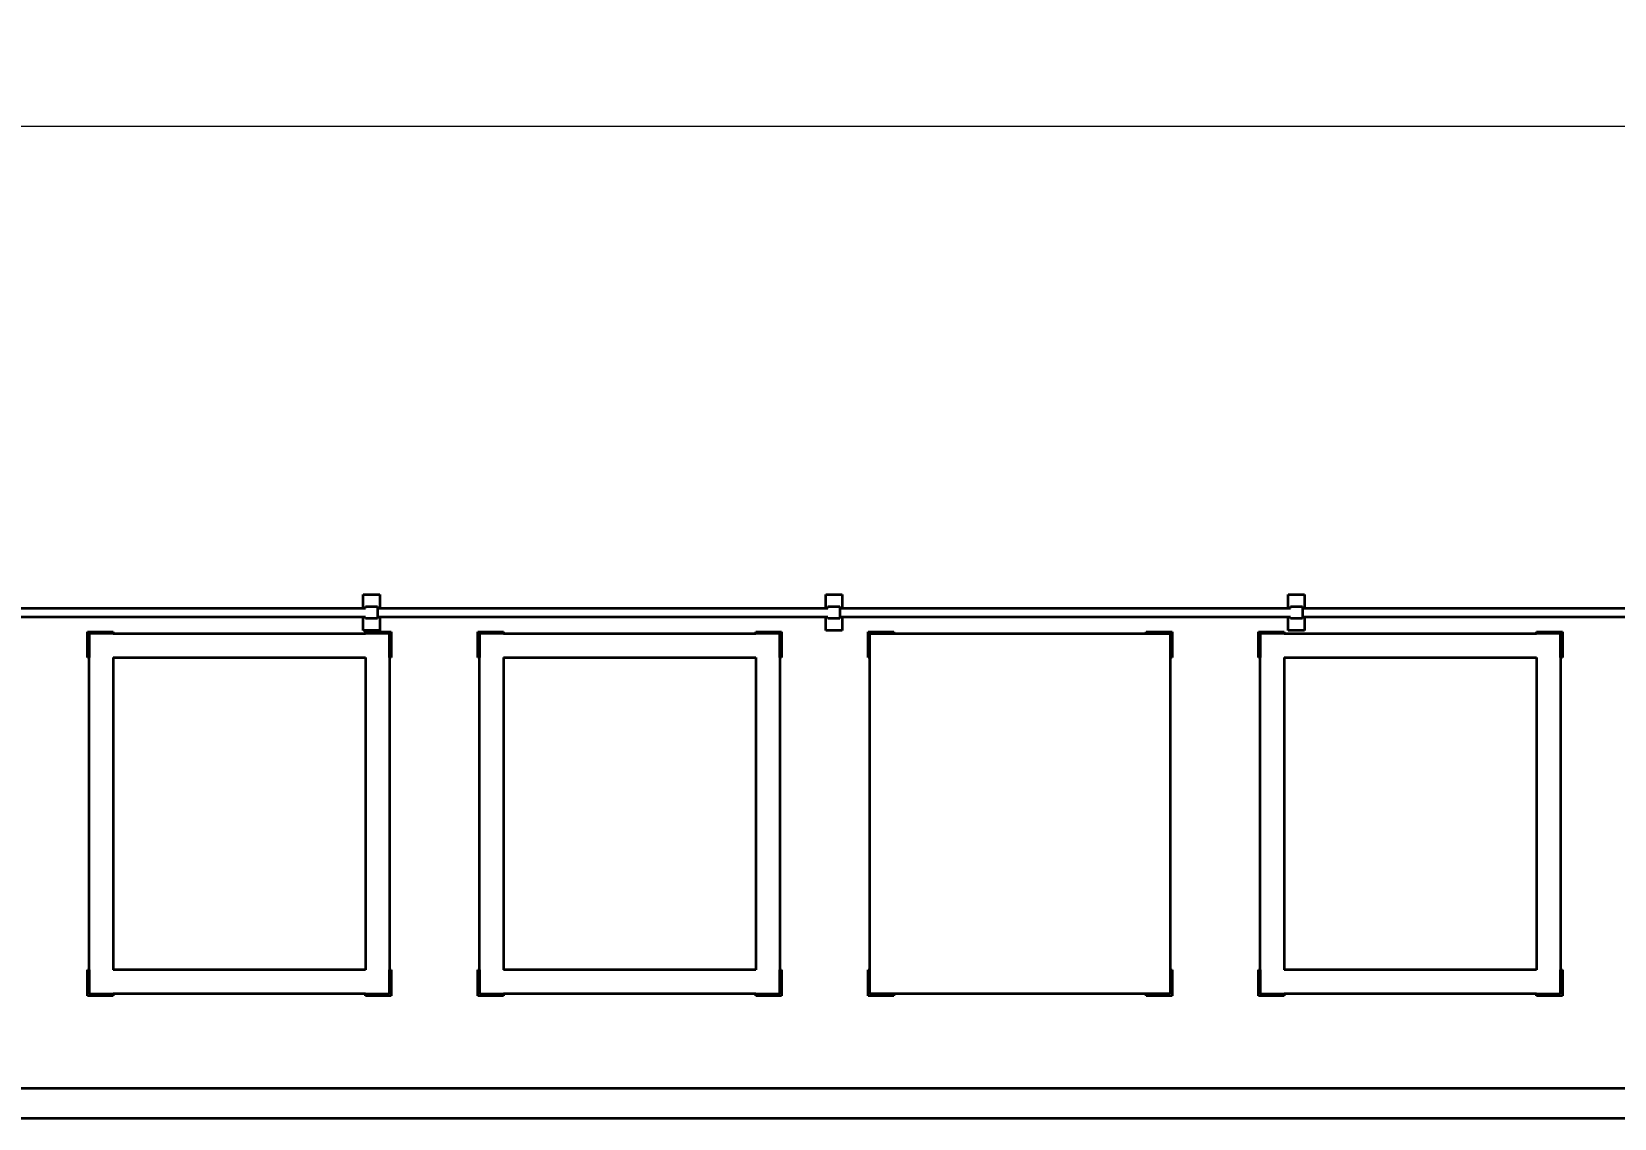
# Model space of a CAD drawing. Header units: millimetres. Extents: x 0 to 67800, y 0 to 42000.
# Drawn here: x 24985 to 30256, y 26798 to 30418 of the extents above; entities that cross this region are included whole.
import ezdxf

# ---------------------------------------------------------------- set-up
doc = ezdxf.new("R2010")
doc.units = ezdxf.units.MM
doc.header["$LTSCALE"] = 100
doc.layers.add('Dimension (ISO)', color=7, linetype='Continuous', lineweight=18)
doc.layers.add('Visible (ISO)', color=7, linetype='Continuous', lineweight=35)
doc.styles.add('Note Text (ISO)', font='verdana.ttf')
doc.dimstyles.new('Default - Method 1b (ISO)', dxfattribs={"dimscale": 100, "dimtxt": 2.5, "dimasz": 2.5, "dimexe": 2, "dimexo": 2, "dimgap": 0.5, "dimtad": 1, "dimtoh": 1, "dimdec": 1, "dimrnd": 1e-08, "dimtxsty": 'Note Text (ISO)', "dimcen": 0.09, "dimdle": 10, "dimclrd": 256, "dimclre": 256, "dimclrt": 256, "dimadec": 1, "dimazin": 2, "dimtfac": 0.72, "dimtmove": 0, "dimatfit": 3, "dimfxl": 1, "dimtolj": 1, "dimlwd": -1, "dimlwe": -1, "dimarcsym": 0})

# ---------------------------------------------------------------- blocks, each defined once
blk = doc.blocks.new('*D19')
at = {"layer": 'Defpoints', "color": 0, "transparency": 16777216}
for p in [(34677, 30102.9), (4537, 28502.9), (34677, 28502.9)]:
    blk.add_point(p, dxfattribs=at)
at = {"layer": 'Dimension (ISO)', "transparency": 16777216}
for p, q in [((4537, 28702.9), (4537, 30302.9)), ((34677, 28702.9), (34677, 30302.9)), ((4787, 30102.9), (34427, 30102.9))]:
    blk.add_line(p, q, dxfattribs=at)
for points in [[(4787, 30144.5), (4787, 30061.2), (4537, 30102.9)], [(34427, 30144.5), (34427, 30061.2), (34677, 30102.9)]]:
    blk.add_solid(points, dxfattribs=at)
at = {"layer": 'Dimension (ISO)', "transparency": 16777216, "insert": (19085.8, 30413.3), "char_height": 250, "attachment_point": 1, "style": 'Note Text (ISO)'}
blk.add_mtext('\\A1;30140', dxfattribs=at)

msp = doc.modelspace()

# ---------------------------------------------------------------- linework, layer by layer
at = {"layer": 'Visible (ISO)'}
for p, q in [((26089.49, 28497.87), (26089.49, 28542.87)), ((26089.49, 28542.87), (26144.49, 28542.87)), ((26144.49, 28542.87), (26144.49, 28497.87)), ((27629.49, 28497.87), (27629.49, 28542.87)), ((27629.49, 28542.87), (27684.49, 28542.87)), ((27684.49, 28542.87), (27684.49, 28497.87)), ((29169.49, 28497.87), (29169.49, 28542.87)), ((29169.49, 28542.87), (29224.49, 28542.87)), ((29224.49, 28542.87), (29224.49, 28497.87)), ((24596.99, 28497.87), (26096.99, 28497.87)), ((26096.99, 28467.87), (24596.99, 28467.87)), ((26089.49, 28422.87), (26089.49, 28467.87)), ((26096.99, 28502.87), (26136.99, 28502.87)), ((26096.99, 28497.87), (26096.99, 28502.87)), ((26096.99, 28462.87), (26096.99, 28467.87)), ((26136.99, 28462.87), (26096.99, 28462.87)), ((26136.99, 28502.87), (26136.99, 28462.87)), ((26136.99, 28497.87), (26136.99, 28467.87)), ((26136.99, 28497.87), (27636.99, 28497.87)), ((27636.99, 28467.87), (26136.99, 28467.87)), ((26144.49, 28467.87), (26144.49, 28422.87)), ((27629.49, 28422.87), (27629.49, 28467.87)), ((27636.99, 28502.87), (27676.99, 28502.87)), ((27636.99, 28497.87), (27636.99, 28502.87)), ((27636.99, 28462.87), (27636.99, 28467.87)), ((27676.99, 28462.87), (27636.99, 28462.87)), ((27676.99, 28502.87), (27676.99, 28462.87)), ((27676.99, 28497.87), (27676.99, 28467.87)), ((27676.99, 28497.87), (29176.99, 28497.87)), ((29176.99, 28467.87), (27676.99, 28467.87)), ((27684.49, 28467.87), (27684.49, 28422.87)), ((29169.49, 28422.87), (29169.49, 28467.87)), ((29176.99, 28502.87), (29216.99, 28502.87)), ((29176.99, 28497.87), (29176.99, 28502.87)), ((29176.99, 28462.87), (29176.99, 28467.87)), ((29216.99, 28462.87), (29176.99, 28462.87)), ((29216.99, 28502.87), (29216.99, 28462.87)), ((29216.99, 28497.87), (29216.99, 28467.87)), ((29216.99, 28497.87), (30716.99, 28497.87)), ((30716.99, 28467.87), (29216.99, 28467.87)), ((29224.49, 28467.87), (29224.49, 28422.87)), ((25170.78, 28332.87), (25170.78, 28418.87)), ((25170.78, 28418.87), (25256.78, 28418.87)), ((25176.78, 28412.87), (25176.78, 28332.87)), ((25256.78, 28412.87), (25176.78, 28412.87)), ((25256.78, 28418.87), (25256.78, 28412.87)), ((25256.78, 28412.87), (26096.78, 28412.87)), ((26144.49, 28422.87), (26089.49, 28422.87)), ((26096.78, 28412.87), (26096.78, 28418.87)), ((26096.78, 28418.87), (26182.78, 28418.87)), ((26176.78, 28412.87), (26096.78, 28412.87)), ((26176.78, 28332.87), (26176.78, 28412.87)), ((26182.78, 28418.87), (26182.78, 28332.87)), ((26470.78, 28332.87), (26470.78, 28418.87)), ((26470.78, 28418.87), (26556.78, 28418.87)), ((26476.78, 28412.87), (26476.78, 28332.87)), ((26556.78, 28412.87), (26476.78, 28412.87)), ((26556.78, 28418.87), (26556.78, 28412.87)), ((26556.78, 28412.87), (27396.78, 28412.87)), ((27396.78, 28412.87), (27396.78, 28418.87)), ((27396.78, 28418.87), (27482.78, 28418.87)), ((27476.78, 28412.87), (27396.78, 28412.87)), ((27476.78, 28332.87), (27476.78, 28412.87)), ((27482.78, 28418.87), (27482.78, 28332.87)), ((27684.49, 28422.87), (27629.49, 28422.87)), ((27770.78, 28332.87), (27770.78, 28418.87)), ((27770.78, 28418.87), (27856.78, 28418.87)), ((27776.78, 28412.88), (28776.78, 28412.88)), ((27776.78, 27212.87), (27776.78, 28412.88)), ((27856.78, 28418.87), (27856.78, 28412.88)), ((28696.78, 28412.88), (28696.78, 28418.87)), ((28696.78, 28418.87), (28782.78, 28418.87)), ((28776.78, 28412.88), (28776.78, 27212.87)), ((28782.78, 28418.87), (28782.78, 28332.87)), ((29070.78, 28332.87), (29070.78, 28418.87)), ((29070.78, 28418.87), (29156.78, 28418.87)), ((29076.78, 28412.87), (29076.78, 28332.87)), ((29156.78, 28412.87), (29076.78, 28412.87)), ((29156.78, 28418.87), (29156.78, 28412.87)), ((29156.78, 28412.87), (29996.78, 28412.87)), ((29224.49, 28422.87), (29169.49, 28422.87)), ((29996.78, 28412.87), (29996.78, 28418.87)), ((29996.78, 28418.87), (30082.78, 28418.87)), ((30076.78, 28412.87), (29996.78, 28412.87)), ((30076.78, 28332.87), (30076.78, 28412.87)), ((30082.78, 28418.87), (30082.78, 28332.87)), ((25176.78, 28332.87), (25170.78, 28332.87)), ((25176.78, 27292.87), (25176.78, 28332.87)), ((25256.78, 28332.87), (25256.78, 27292.87)), ((25256.78, 28332.87), (26096.78, 28332.87)), ((26096.78, 28332.87), (26096.78, 27292.87)), ((26182.78, 28332.87), (26176.78, 28332.87)), ((26176.78, 28332.87), (26176.78, 27292.87)), ((26476.78, 28332.87), (26470.78, 28332.87)), ((26476.78, 27292.87), (26476.78, 28332.87)), ((26556.78, 28332.87), (26556.78, 27292.87)), ((26556.78, 28332.87), (27396.78, 28332.87)), ((27396.78, 28332.87), (27396.78, 27292.87)), ((27482.78, 28332.87), (27476.78, 28332.87)), ((27476.78, 28332.87), (27476.78, 27292.87)), ((27776.78, 28332.87), (27770.78, 28332.87)), ((28782.78, 28332.87), (28776.78, 28332.87)), ((29076.78, 28332.87), (29070.78, 28332.87)), ((29076.78, 27292.87), (29076.78, 28332.87)), ((29156.78, 28332.87), (29156.78, 27292.87)), ((29156.78, 28332.87), (29996.78, 28332.87)), ((29996.78, 28332.87), (29996.78, 27292.87)), ((30082.78, 28332.87), (30076.78, 28332.87)), ((30076.78, 28332.87), (30076.78, 27292.87)), ((25170.78, 27206.87), (25170.78, 27292.87)), ((25170.78, 27292.87), (25176.78, 27292.87)), ((25176.78, 27292.87), (25176.78, 27212.87)), ((26096.78, 27292.87), (25256.78, 27292.87)), ((26176.78, 27212.87), (26176.78, 27292.87)), ((26176.78, 27292.87), (26182.78, 27292.87)), ((26182.78, 27292.87), (26182.78, 27206.87)), ((26470.78, 27206.87), (26470.78, 27292.87)), ((26470.78, 27292.87), (26476.78, 27292.87)), ((26476.78, 27292.87), (26476.78, 27212.87)), ((27396.78, 27292.87), (26556.78, 27292.87)), ((27476.78, 27212.87), (27476.78, 27292.87)), ((27476.78, 27292.87), (27482.78, 27292.87)), ((27482.78, 27292.87), (27482.78, 27206.87)), ((27770.78, 27206.87), (27770.78, 27292.87)), ((27770.78, 27292.87), (27776.78, 27292.87)), ((28776.78, 27292.87), (28782.78, 27292.87)), ((28782.78, 27292.87), (28782.78, 27206.87)), ((29070.78, 27206.87), (29070.78, 27292.87)), ((29070.78, 27292.87), (29076.78, 27292.87)), ((29076.78, 27292.87), (29076.78, 27212.87)), ((29996.78, 27292.87), (29156.78, 27292.87)), ((30076.78, 27212.87), (30076.78, 27292.87)), ((30076.78, 27292.87), (30082.78, 27292.87)), ((30082.78, 27292.87), (30082.78, 27206.87)), ((25256.78, 27206.87), (25170.78, 27206.87)), ((25176.78, 27212.87), (25256.78, 27212.87)), ((25256.78, 27212.87), (25256.78, 27206.87)), ((26096.78, 27212.87), (25256.78, 27212.87)), ((26096.78, 27206.87), (26096.78, 27212.87)), ((26096.78, 27212.87), (26176.78, 27212.87)), ((26182.78, 27206.87), (26096.78, 27206.87)), ((26556.78, 27206.87), (26470.78, 27206.87)), ((26476.78, 27212.87), (26556.78, 27212.87)), ((26556.78, 27212.87), (26556.78, 27206.87)), ((27396.78, 27212.87), (26556.78, 27212.87)), ((27396.78, 27206.87), (27396.78, 27212.87)), ((27396.78, 27212.87), (27476.78, 27212.87)), ((27482.78, 27206.87), (27396.78, 27206.87)), ((27856.78, 27206.87), (27770.78, 27206.87)), ((28776.78, 27212.87), (27776.78, 27212.87)), ((27856.78, 27212.87), (27856.78, 27206.87)), ((28696.78, 27206.87), (28696.78, 27212.87)), ((28782.78, 27206.87), (28696.78, 27206.87)), ((29156.78, 27206.87), (29070.78, 27206.87)), ((29076.78, 27212.87), (29156.78, 27212.87)), ((29156.78, 27212.87), (29156.78, 27206.87)), ((29996.78, 27212.87), (29156.78, 27212.87)), ((29996.78, 27206.87), (29996.78, 27212.87)), ((29996.78, 27212.87), (30076.78, 27212.87)), ((30082.78, 27206.87), (29996.78, 27206.87)), ((20673.89, 26898.27), (34636.99, 26898.27)), ((34636.99, 26798.27), (20677.89, 26798.27))]:
    msp.add_line(p, q, dxfattribs=at)

# ---------------------------------------------------------------- dimensions: what is measured, and where the dimension line sits
at = {"layer": 'Dimension (ISO)'}
dim = msp.add_linear_dim(base=(34676.99, 30102.87), p1=(4536.99, 28502.87), p2=(34676.99, 28502.87), angle=180, dimstyle='Default - Method 1b (ISO)', override={"dimtoh": 0, "dimdec": 1, "dimtp": 0, "dimtm": 0, "dimtdec": 2, "dimtofl": 0, "dimatfit": 1}, dxfattribs=at)
dim.commit()
dim.dimension.update_dxf_attribs({"geometry": '*D19', "text_midpoint": (19606.99, 30102.87), "dimtype": 160})

doc.saveas('drawing.dxf')
